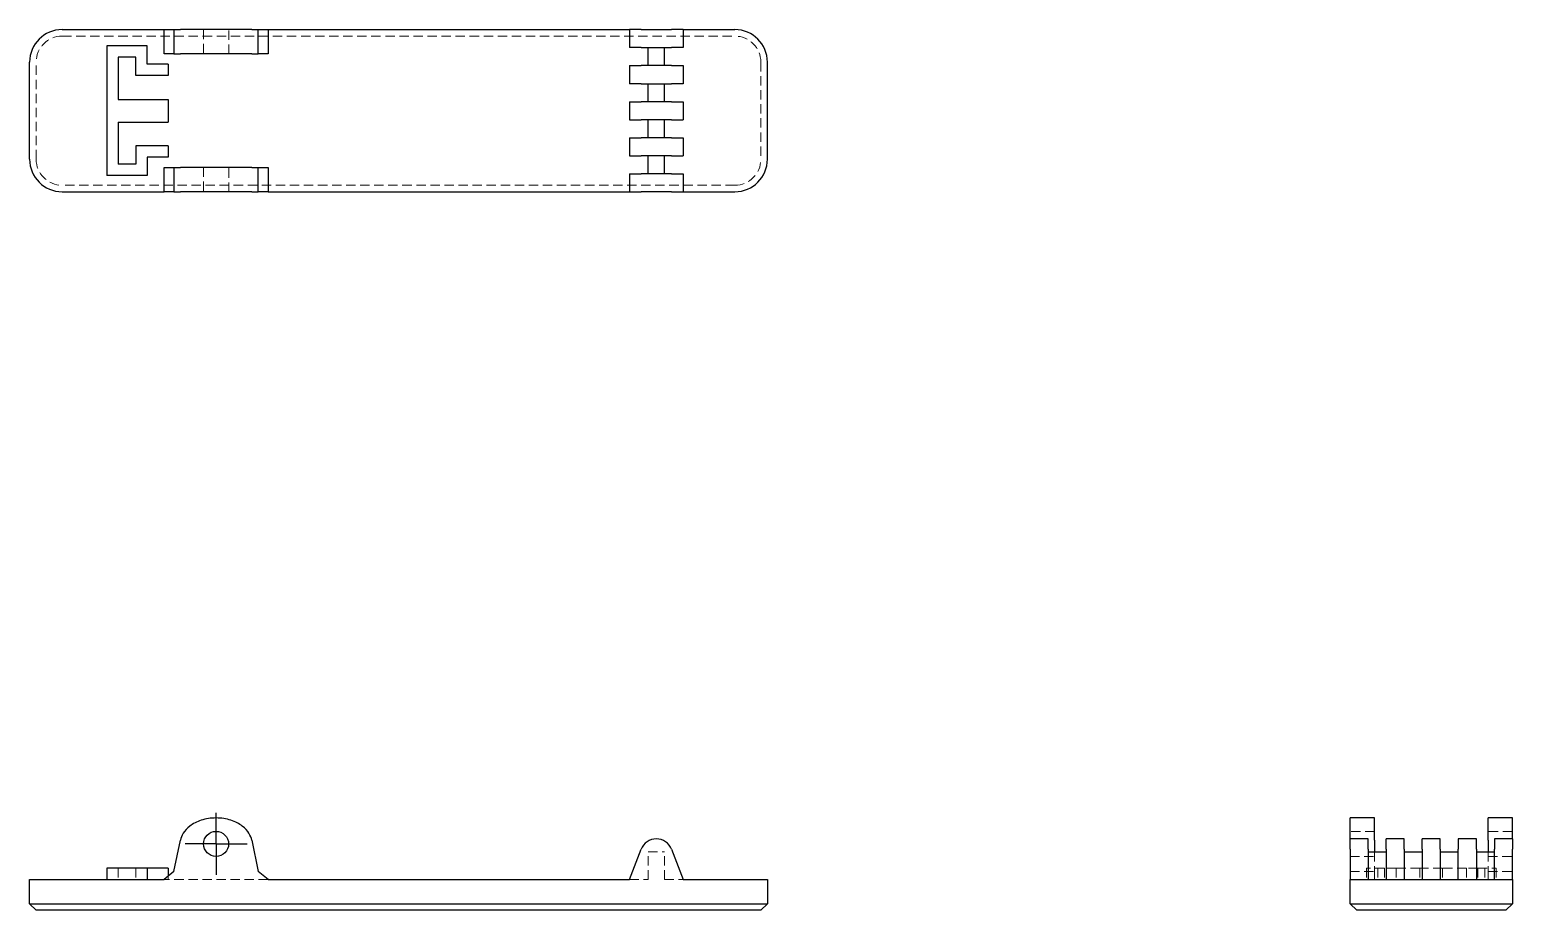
# Model space of a CAD drawing. Header units: millimetres. Extents: x 33 to 234, y 50 to 169.
import ezdxf

# ---------------------------------------------------------------- set-up
doc = ezdxf.new("R2010")
doc.units = ezdxf.units.MM
doc.linetypes.add('HIDDEN', pattern=[1.905, 1.27, -0.635])
doc.layers.add('10', color=7, linetype='Continuous')

# ---------------------------------------------------------------- blocks, each defined once
blk = doc.blocks.new('SW_CENTERMARKSYMBOL_0')
at = {"layer": '10', "color": 0}
for p, q in [((0, 2.5), (0, 4.2)), ((0, 0), (0, 2.5)), ((-2.5, 0), (-4.2, 0)), ((0, 0), (-2.5, 0)), ((0, 0), (0, -2.5)), ((0, 0), (2.5, 0)), ((2.5, 0), (4.2, 0)), ((0, -2.5), (0, -4.2))]:
    blk.add_line(p, q, dxfattribs=at)

msp = doc.modelspace()

# ---------------------------------------------------------------- linework, layer by layer
at = {"color": 7, "linetype": 'Continuous', "lineweight": 25}
for p, q in [((37.4, 168.99), (51.24, 168.99)), ((51.24, 165.69), (51.24, 168.99)), ((51.24, 168.99), (52.56, 168.99)), ((52.56, 168.99), (52.56, 165.69)), ((52.56, 168.99), (53.44, 168.99)), ((63.11, 168.99), (63.99, 168.99)), ((63.99, 165.69), (63.99, 168.99)), ((63.99, 168.99), (65.31, 168.99)), ((65.31, 168.99), (65.31, 165.69)), ((65.31, 168.99), (114.32, 168.99)), ((114.32, 168.99), (114.32, 166.55)), ((115.89, 168.99), (114.32, 168.99)), ((115.89, 168.99), (120, 168.99)), ((121.57, 168.99), (120, 168.99)), ((121.57, 168.99), (121.57, 166.55)), ((121.57, 168.99), (128.6, 168.99)), ((48.93, 166.79), (43.44, 166.79)), ((43.44, 166.79), (43.44, 149.21)), ((47.4, 165.25), (44.98, 165.25)), ((44.98, 165.25), (44.98, 159.54)), ((47.4, 162.78), (47.4, 165.25)), ((48.93, 164.32), (48.93, 166.79)), ((52.56, 165.69), (51.24, 165.69)), ((52.56, 165.69), (53.44, 165.69)), ((63.11, 165.69), (63.99, 165.69)), ((65.31, 165.69), (63.99, 165.69)), ((115.89, 166.55), (114.32, 166.55)), ((115.89, 166.55), (120, 166.55)), ((116.85, 164.11), (116.85, 166.55)), ((119.04, 164.11), (119.04, 166.55)), ((121.57, 166.55), (120, 166.55)), ((33, 151.41), (33, 164.59)), ((51.79, 164.32), (48.93, 164.32)), ((51.79, 164.32), (51.79, 162.78)), ((114.32, 164.11), (114.32, 161.66)), ((114.32, 164.11), (115.89, 164.11)), ((120, 164.11), (115.89, 164.11)), ((120, 164.11), (121.57, 164.11)), ((121.57, 164.11), (121.57, 161.66)), ((133, 151.41), (133, 164.59)), ((51.79, 162.78), (47.4, 162.78)), ((115.89, 161.66), (114.32, 161.66)), ((115.89, 161.66), (120, 161.66)), ((116.85, 159.22), (116.85, 161.66)), ((119.04, 159.22), (119.04, 161.66)), ((121.57, 161.66), (120, 161.66)), ((44.98, 159.54), (51.79, 159.54)), ((51.79, 159.54), (51.79, 156.46)), ((114.32, 159.22), (114.32, 156.78)), ((114.32, 159.22), (115.89, 159.22)), ((120, 159.22), (115.89, 159.22)), ((120, 159.22), (121.57, 159.22)), ((121.57, 159.22), (121.57, 156.78)), ((114.32, 156.78), (115.89, 156.78)), ((120, 156.78), (115.89, 156.78)), ((116.85, 154.34), (116.85, 156.78)), ((119.04, 154.34), (119.04, 156.78)), ((120, 156.78), (121.57, 156.78)), ((44.98, 156.46), (51.79, 156.46)), ((44.98, 156.46), (44.98, 150.75)), ((47.4, 153.22), (47.4, 150.75)), ((51.79, 153.22), (47.4, 153.22)), ((51.79, 153.22), (51.79, 151.68)), ((114.32, 154.34), (114.32, 151.89)), ((114.32, 154.34), (115.89, 154.34)), ((120, 154.34), (115.89, 154.34)), ((120, 154.34), (121.57, 154.34)), ((121.57, 154.34), (121.57, 151.89)), ((47.4, 150.75), (44.98, 150.75)), ((51.79, 151.68), (48.93, 151.68)), ((48.93, 151.68), (48.93, 149.21)), ((114.32, 151.89), (115.89, 151.89)), ((120, 151.89), (115.89, 151.89)), ((116.85, 149.45), (116.85, 151.89)), ((119.04, 149.45), (119.04, 151.89)), ((120, 151.89), (121.57, 151.89)), ((48.93, 149.21), (43.44, 149.21)), ((51.24, 147.01), (51.24, 150.31)), ((51.24, 150.31), (52.56, 150.31)), ((52.56, 150.31), (52.56, 147.01)), ((52.56, 150.31), (53.44, 150.31)), ((63.11, 150.31), (63.99, 150.31)), ((63.99, 147.01), (63.99, 150.31)), ((63.99, 150.31), (65.31, 150.31)), ((65.31, 150.31), (65.31, 147.01)), ((114.32, 149.45), (114.32, 147.01)), ((114.32, 149.45), (115.89, 149.45)), ((120, 149.45), (115.89, 149.45)), ((120, 149.45), (121.57, 149.45)), ((121.57, 149.45), (121.57, 147.01)), ((37.4, 147.01), (51.24, 147.01)), ((52.56, 147.01), (51.24, 147.01)), ((52.56, 147.01), (53.44, 147.01)), ((63.11, 147.01), (63.99, 147.01)), ((65.31, 147.01), (63.99, 147.01)), ((65.31, 147.01), (114.32, 147.01)), ((114.32, 147.01), (115.89, 147.01)), ((120, 147.01), (115.89, 147.01)), ((120, 147.01), (121.57, 147.01)), ((121.57, 147.01), (128.6, 147.01)), ((215.31, 62.1), (212.01, 62.1)), ((233.99, 62.1), (230.69, 62.1)), ((52.56, 54.83), (53.44, 59.1)), ((63.11, 59.1), (63.99, 54.83)), ((214.45, 59.27), (212.01, 59.27)), ((212.01, 57.86), (212.01, 59.27)), ((214.45, 57.86), (214.45, 59.27)), ((215.31, 59.1), (215.31, 57.49)), ((219.34, 59.27), (216.89, 59.27)), ((216.89, 57.86), (216.89, 59.27)), ((219.34, 57.86), (219.34, 59.27)), ((224.22, 59.27), (221.78, 59.27)), ((221.78, 57.86), (221.78, 59.27)), ((224.22, 57.86), (224.22, 59.27)), ((229.11, 59.27), (226.66, 59.27)), ((226.66, 59.27), (226.66, 57.86)), ((229.11, 57.86), (229.11, 59.27)), ((230.69, 59.1), (230.69, 57.49)), ((233.99, 59.27), (231.55, 59.27)), ((231.55, 59.27), (231.55, 57.86)), ((233.99, 59.27), (233.99, 57.86)), ((114.32, 53.75), (115.89, 57.86)), ((120, 57.86), (121.57, 53.75)), ((212.01, 57.86), (212.01, 53.75)), ((214.45, 57.86), (214.45, 53.75)), ((214.45, 57.49), (216.89, 57.49)), ((216.89, 57.86), (216.89, 53.75)), ((219.34, 57.86), (219.34, 53.75)), ((219.34, 57.49), (221.78, 57.49)), ((221.78, 57.86), (221.78, 53.75)), ((224.22, 57.86), (224.22, 53.75)), ((224.22, 57.49), (226.66, 57.49)), ((226.66, 53.75), (226.66, 57.86)), ((229.11, 57.86), (229.11, 53.75)), ((229.11, 57.49), (231.55, 57.49)), ((231.55, 53.75), (231.55, 57.86)), ((233.99, 53.75), (233.99, 57.86)), ((48.93, 55.29), (43.44, 55.29)), ((43.44, 55.29), (43.44, 53.75)), ((48.93, 55.29), (48.93, 53.75)), ((51.79, 55.29), (48.93, 55.29)), ((52.56, 54.83), (51.24, 53.75)), ((51.79, 55.29), (51.79, 54.2)), ((65.31, 53.75), (63.99, 54.83)), ((33, 53.75), (37.4, 53.75)), ((33, 50.46), (33, 53.75)), ((37.4, 53.75), (51.24, 53.75)), ((65.31, 53.75), (114.32, 53.75)), ((121.57, 53.75), (128.6, 53.75)), ((128.6, 53.75), (133, 53.75)), ((133, 53.75), (133, 50.46)), ((212.01, 50.46), (212.01, 53.75)), ((212.01, 53.75), (216.41, 53.75)), ((216.41, 53.75), (229.59, 53.75)), ((229.59, 53.75), (233.99, 53.75)), ((233.99, 53.75), (233.99, 50.46)), ((33, 50.46), (37.4, 50.46)), ((33.88, 49.58), (33, 50.46)), ((37.4, 50.46), (128.6, 50.46)), ((128.6, 50.46), (133, 50.46)), ((133, 50.46), (132.12, 49.58)), ((212.01, 50.46), (216.41, 50.46)), ((212.01, 50.46), (212.89, 49.58)), ((216.41, 50.46), (229.59, 50.46)), ((229.59, 50.46), (233.99, 50.46)), ((233.99, 50.46), (233.11, 49.58)), ((37.4, 49.58), (33.88, 49.58)), ((128.6, 49.58), (37.4, 49.58)), ((132.12, 49.58), (128.6, 49.58)), ((216.41, 49.58), (212.89, 49.58)), ((229.59, 49.58), (216.41, 49.58)), ((233.11, 49.58), (229.59, 49.58))]:
    msp.add_line(p, q, dxfattribs=at)
at = {"color": 7, "linetype": 'HIDDEN', "lineweight": 18}
for p, q in [((56.57, 168.99), (56.57, 165.69)), ((59.98, 165.69), (59.98, 168.99)), ((37.4, 168.11), (128.6, 168.11)), ((33.88, 151.41), (33.88, 164.59)), ((132.12, 164.59), (132.12, 151.41)), ((56.57, 150.31), (56.57, 147.01)), ((59.98, 147.01), (59.98, 150.31)), ((128.6, 147.89), (37.4, 147.89)), ((215.31, 60.29), (212.01, 60.29)), ((212.01, 59.1), (212.01, 59.27)), ((233.99, 60.29), (230.69, 60.29)), ((233.99, 59.1), (233.99, 59.27)), ((116.85, 53.75), (116.85, 57.49)), ((116.85, 57.49), (119.04, 57.49)), ((119.04, 53.75), (119.04, 57.49)), ((212.01, 56.88), (215.31, 56.88)), ((215.31, 57.49), (215.31, 54.83)), ((230.69, 57.49), (230.69, 54.83)), ((230.69, 56.88), (233.99, 56.88)), ((44.98, 55.29), (44.98, 53.75)), ((47.4, 55.29), (47.4, 53.75)), ((212.01, 54.83), (215.31, 54.83)), ((214.21, 55.29), (214.21, 53.75)), ((216.68, 55.29), (214.21, 55.29)), ((215.31, 54.83), (215.31, 53.75)), ((215.75, 55.29), (215.75, 53.75)), ((216.68, 55.29), (216.68, 53.75)), ((218.22, 55.29), (216.68, 55.29)), ((218.22, 55.29), (218.22, 53.75)), ((221.46, 55.29), (218.22, 55.29)), ((221.46, 55.29), (221.46, 53.75)), ((224.54, 55.29), (221.46, 55.29)), ((224.54, 55.29), (224.54, 53.75)), ((227.78, 55.29), (224.54, 55.29)), ((227.78, 55.29), (227.78, 53.75)), ((229.32, 55.29), (227.78, 55.29)), ((229.32, 55.29), (229.32, 53.75)), ((229.32, 55.29), (231.79, 55.29)), ((230.25, 55.29), (230.25, 53.75)), ((230.69, 54.83), (233.99, 54.83)), ((230.69, 53.75), (230.69, 54.83)), ((231.79, 55.29), (231.79, 53.75)), ((65.31, 53.75), (51.24, 53.75)), ((51.79, 54.2), (51.79, 53.75)), ((114.32, 53.75), (116.85, 53.75)), ((119.04, 53.75), (121.57, 53.75))]:
    msp.add_line(p, q, dxfattribs=at)
at = {"color": 7, "linetype": 'Continuous', "lineweight": 25}
msp.add_circle((58.27, 58.59), 1.7, dxfattribs=at)
for centre, radius, start, end in [((37.4, 164.59), 4.4, 90, 180), ((128.6, 164.59), 4.4, 0, 90), ((37.4, 151.41), 4.4, 180, 270), ((128.6, 151.41), 4.4, 270, 0), ((117.95, 57.07), 2.2, 20.9792, 159.0208)]:
    msp.add_arc(centre, radius, start, end, dxfattribs=at)
at = {"color": 7, "linetype": 'HIDDEN', "lineweight": 18}
for centre, start, end in [((37.4, 164.59), 90, 180), ((128.6, 164.59), 0, 90), ((37.4, 151.41), 180, 270), ((128.6, 151.41), 270, 0)]:
    msp.add_arc(centre, 3.52, start, end, dxfattribs=at)
at = {"color": 7, "linetype": 'Continuous', "lineweight": 25}
for points, knots in [([(63.11, 168.99), (63.05, 168.99), (62.93, 168.99), (62.53, 168.99), (62.23, 168.99), (61.62, 168.99), (61.39, 168.99), (60.88, 168.99), (60.59, 168.99), (59.98, 168.99), (59.65, 168.99), (58.98, 168.99), (58.63, 168.99), (57.92, 168.99), (57.57, 168.99), (56.89, 168.99), (56.57, 168.99), (55.96, 168.99), (55.67, 168.99), (55.16, 168.99), (54.93, 168.99), (54.32, 168.99), (54.02, 168.99), (53.62, 168.99), (53.5, 168.99), (53.44, 168.99)], [0, 0, 0, 0, 0.125, 0.125, 0.25, 0.25, 0.3125, 0.3125, 0.375, 0.375, 0.4375, 0.4375, 0.5, 0.5, 0.5625, 0.5625, 0.625, 0.625, 0.6875, 0.6875, 0.75, 0.75, 0.875, 0.875, 1, 1, 1, 1]), ([(63.11, 165.69), (63.05, 165.69), (62.93, 165.69), (62.53, 165.69), (62.23, 165.69), (61.62, 165.69), (61.39, 165.69), (60.88, 165.69), (60.59, 165.69), (59.98, 165.69), (59.65, 165.69), (58.98, 165.69), (58.63, 165.69), (57.92, 165.69), (57.57, 165.69), (56.89, 165.69), (56.57, 165.69), (55.96, 165.69), (55.67, 165.69), (55.16, 165.69), (54.93, 165.69), (54.32, 165.69), (54.02, 165.69), (53.62, 165.69), (53.5, 165.69), (53.44, 165.69)], [0, 0, 0, 0, 0.125, 0.125, 0.25, 0.25, 0.3125, 0.3125, 0.375, 0.375, 0.4375, 0.4375, 0.5, 0.5, 0.5625, 0.5625, 0.625, 0.625, 0.6875, 0.6875, 0.75, 0.75, 0.875, 0.875, 1, 1, 1, 1]), ([(63.11, 150.31), (63.05, 150.31), (62.93, 150.31), (62.53, 150.31), (62.23, 150.31), (61.62, 150.31), (61.39, 150.31), (60.88, 150.31), (60.59, 150.31), (59.98, 150.31), (59.65, 150.31), (58.98, 150.31), (58.63, 150.31), (57.92, 150.31), (57.57, 150.31), (56.89, 150.31), (56.57, 150.31), (55.96, 150.31), (55.67, 150.31), (55.16, 150.31), (54.93, 150.31), (54.32, 150.31), (54.02, 150.31), (53.62, 150.31), (53.5, 150.31), (53.44, 150.31)], [0, 0, 0, 0, 0.125, 0.125, 0.25, 0.25, 0.3125, 0.3125, 0.375, 0.375, 0.4375, 0.4375, 0.5, 0.5, 0.5625, 0.5625, 0.625, 0.625, 0.6875, 0.6875, 0.75, 0.75, 0.875, 0.875, 1, 1, 1, 1]), ([(63.11, 147.01), (63.05, 147.01), (62.93, 147.01), (62.53, 147.01), (62.23, 147.01), (61.62, 147.01), (61.39, 147.01), (60.88, 147.01), (60.59, 147.01), (59.98, 147.01), (59.65, 147.01), (58.98, 147.01), (58.63, 147.01), (57.92, 147.01), (57.57, 147.01), (56.89, 147.01), (56.57, 147.01), (55.96, 147.01), (55.67, 147.01), (55.16, 147.01), (54.93, 147.01), (54.32, 147.01), (54.02, 147.01), (53.62, 147.01), (53.5, 147.01), (53.44, 147.01)], [0, 0, 0, 0, 0.125, 0.125, 0.25, 0.25, 0.3125, 0.3125, 0.375, 0.375, 0.4375, 0.4375, 0.5, 0.5, 0.5625, 0.5625, 0.625, 0.625, 0.6875, 0.6875, 0.75, 0.75, 0.875, 0.875, 1, 1, 1, 1]), ([(63.11, 59.1), (63.05, 59.39), (62.93, 59.7), (62.53, 60.35), (62.23, 60.69), (61.62, 61.16), (61.39, 61.3), (60.88, 61.57), (60.59, 61.69), (59.98, 61.89), (59.65, 61.97), (58.98, 62.08), (58.63, 62.1), (57.92, 62.1), (57.57, 62.08), (56.89, 61.97), (56.57, 61.89), (55.96, 61.69), (55.67, 61.57), (55.16, 61.3), (54.93, 61.16), (54.32, 60.69), (54.02, 60.35), (53.62, 59.7), (53.5, 59.39), (53.44, 59.1)], [0, 0, 0, 0, 0.125, 0.125, 0.25, 0.25, 0.3125, 0.3125, 0.375, 0.375, 0.4375, 0.4375, 0.5, 0.5, 0.5625, 0.5625, 0.625, 0.625, 0.6875, 0.6875, 0.75, 0.75, 0.875, 0.875, 1, 1, 1, 1]), ([(212.01, 59.27), (212.01, 59.42), (212.01, 59.81), (212.01, 60.42), (212.01, 61.07), (212.01, 61.63), (212.01, 62.03), (212.01, 62.08), (212.01, 62.1)], [0, 0, 0, 0, 0.078109, 0.207185, 0.363748, 0.551225, 0.766971, 1, 1, 1, 1]), ([(215.31, 59.1), (215.31, 59.39), (215.31, 59.7), (215.31, 60.35), (215.31, 60.69), (215.31, 61.16), (215.31, 61.3), (215.31, 61.57), (215.31, 61.69), (215.31, 61.89), (215.31, 61.97), (215.31, 62.08), (215.31, 62.1), (215.31, 62.1)], [0, 0, 0, 0, 0.25, 0.25, 0.5, 0.5, 0.625, 0.625, 0.75, 0.75, 0.875, 0.875, 1, 1, 1, 1]), ([(230.69, 59.1), (230.69, 59.39), (230.69, 59.7), (230.69, 60.35), (230.69, 60.69), (230.69, 61.16), (230.69, 61.3), (230.69, 61.57), (230.69, 61.69), (230.69, 61.89), (230.69, 61.97), (230.69, 62.08), (230.69, 62.1), (230.69, 62.1)], [0, 0, 0, 0, 0.25, 0.25, 0.5, 0.5, 0.625, 0.625, 0.75, 0.75, 0.875, 0.875, 1, 1, 1, 1]), ([(233.99, 59.27), (233.99, 59.42), (233.99, 59.81), (233.99, 60.42), (233.99, 61.07), (233.99, 61.63), (233.99, 62.03), (233.99, 62.08), (233.99, 62.1)], [0, 0, 0, 0, 0.0781088, 0.2071851, 0.3637479, 0.5512246, 0.7669714, 1, 1, 1, 1])]:
    msp.add_open_spline(points, degree=3, knots=knots, dxfattribs=at)

# ---------------------------------------------------------------- block references
at = {"layer": '10'}
msp.add_blockref('SW_CENTERMARKSYMBOL_0', (58.27, 58.59), dxfattribs=at)

doc.saveas('drawing.dxf')
